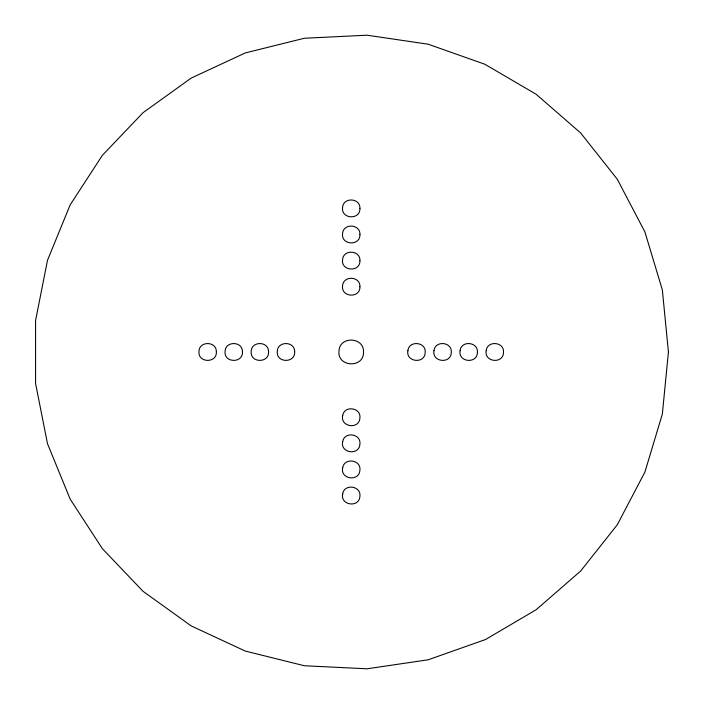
<?xml version="1.0" encoding="UTF-8"?>
<svg xmlns="http://www.w3.org/2000/svg" width="704" height="704" viewBox="0 0 704 704"><rect width="100%" height="100%" fill="white"/><g stroke="black" fill="none" stroke-linecap="round" stroke-linejoin="round"><path stroke-width="1.06" d="M216.357 351.569C217.395 363.299 197.938 363.299 198.968 351.569C199.003 340.903 216.322 340.903 216.357 351.569M242.449 351.569C243.487 363.299 224.03 363.299 225.069 351.569C225.095 340.903 242.414 340.903 242.449 351.569M268.55 351.569C269.588 363.299 250.131 363.299 251.17 351.569C251.205 340.903 268.523 340.903 268.55 351.569M294.659 351.569C295.698 363.299 276.241 363.299 277.27 351.569C277.306 340.903 294.624 340.903 294.659 351.569M407.889 350.715C405.706 362.287 425.049 364.197 425.181 352.431C426.219 341.81 408.971 340.102 407.889 350.715M433.99 350.715C431.807 362.287 451.15 364.197 451.29 352.431C452.32 341.81 435.072 340.102 433.99 350.715M460.099 350.715C457.917 362.287 477.259 364.197 477.391 352.431C478.421 341.81 461.182 340.102 460.099 350.715M486.191 350.715C484.009 362.287 503.351 364.197 503.492 352.431C504.522 341.81 487.274 340.102 486.191 350.715M359.929 208.437C360.386 220.194 340.956 219.234 342.566 207.566C343.13 196.926 360.43 197.78 359.929 208.437M359.929 234.529C360.386 246.286 340.956 245.326 342.566 233.666C343.13 223.018 360.43 223.872 359.929 234.529M342.698 415.562C339.953 427.011 359.172 429.854 359.894 418.123C361.442 407.554 344.291 405.02 342.698 415.562M359.929 260.63C360.386 272.386 340.956 271.436 342.566 259.767C343.13 249.119 360.43 249.973 359.929 260.63M342.698 441.663C339.953 453.121 359.172 455.963 359.894 444.233C361.442 433.664 344.291 431.121 342.698 441.663M359.929 286.739C360.386 298.496 340.956 297.537 342.566 285.877C343.13 275.229 360.43 276.082 359.929 286.739M342.698 467.773C339.953 479.222 359.172 482.064 359.894 470.334C361.442 459.765 344.291 457.222 342.698 467.773M342.698 493.865C339.953 505.314 359.172 508.156 359.894 496.434C361.442 485.857 344.291 483.322 342.698 493.865M363.51 352C364.144 368.597 336.732 367.242 339.011 350.786C339.803 335.755 364.214 336.961 363.51 352M668.422 352L662.35 414.04L644.934 472.006L617.32 524.709L580.668 571.006L536.158 609.726L485.619 639.47L428.19 659.789L367.057 668.8L304.357 665.746L245.265 651.059L191.136 625.882L143.132 591.386L102.406 548.733L70.136 499.083L47.467 443.608L35.578 383.46L35.578 320.54L47.467 260.392L70.136 204.917L102.406 155.267L143.132 112.614L191.136 78.118L245.265 52.941L304.357 38.254L367.057 35.2L428.19 44.211L484.95 64.293L536.158 94.274L580.668 132.994L617.32 179.291L644.934 231.994L662.35 289.951L668.422 352"/></g></svg>
